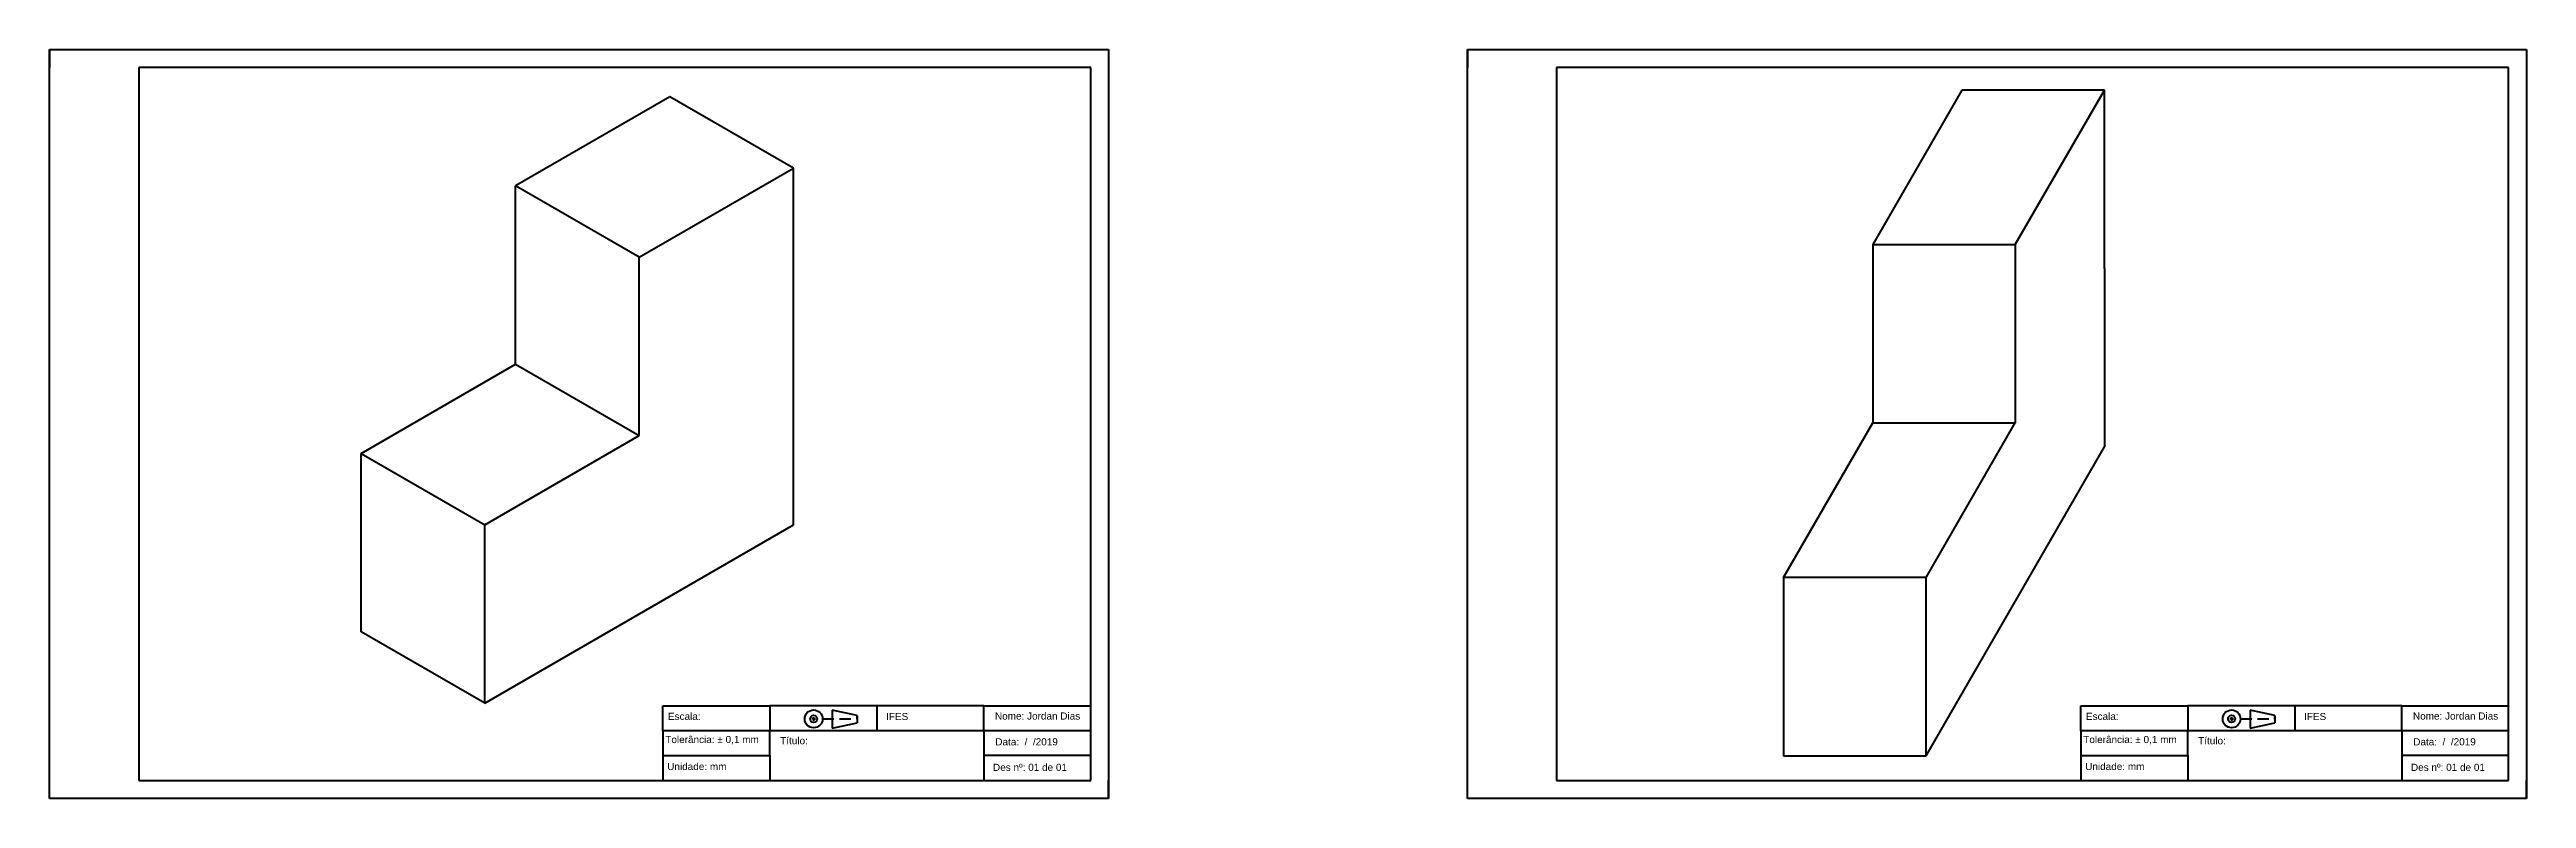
# Model space of a CAD drawing. Header units: millimetres. Extents: x 1304 to 2757, y 1438 to 1648.
# Drawn here: x 1304 to 1999, y 1438 to 1648 of the extents above; entities that cross this region are included whole.
import ezdxf

# ---------------------------------------------------------------- set-up
doc = ezdxf.new("R2010")
doc.units = ezdxf.units.MM
doc.linetypes.add('HIDDEN2', pattern=[4.7625, 3.175, -1.5875])
for name, color, linetype, lineweight in [('Centro', 100, 'Continuous', 100), ('Escondidas', 160, 'HIDDEN2', 50), ('Margem', 10, 'Continuous', 90)]:
    doc.layers.add(name, color=color, linetype=linetype, lineweight=lineweight)
doc.styles.get("Standard").update_dxf_attribs({"font": 'arial.ttf'})

msp = doc.modelspace()

# ---------------------------------------------------------------- linework, layer by layer
at = {"layer": 'Centro'}
for p, q in [((1329.17, 1642.71), (1329.17, 1442.71)), ((1596.17, 1642.71), (1329.17, 1642.71)), ((1596.17, 1442.71), (1596.17, 1642.71)), ((1726.86, 1642.71), (1726.86, 1442.71)), ((1993.86, 1642.71), (1726.86, 1642.71)), ((1993.86, 1442.71), (1993.86, 1642.71)), ((1476.17, 1456.71), (1476.17, 1463.71)), ((1476.17, 1463.71), (1506.17, 1463.71)), ((1566.17, 1463.71), (1506.17, 1463.71)), ((1506.17, 1463.71), (1506.17, 1456.71)), ((1566.17, 1463.71), (1536.17, 1463.71)), ((1536.17, 1463.71), (1536.17, 1456.71)), ((1566.17, 1456.71), (1566.17, 1463.71)), ((1566.17, 1463.71), (1596.17, 1463.71)), ((1873.86, 1456.71), (1873.86, 1463.71)), ((1873.86, 1463.71), (1903.86, 1463.71)), ((1963.86, 1463.71), (1903.86, 1463.71)), ((1903.86, 1463.71), (1903.86, 1456.71)), ((1963.86, 1463.71), (1933.86, 1463.71)), ((1933.86, 1463.71), (1933.86, 1456.71)), ((1963.86, 1456.71), (1963.86, 1463.71)), ((1963.86, 1463.71), (1993.86, 1463.71)), ((1506.17, 1456.71), (1476.17, 1456.71)), ((1476.17, 1456.71), (1476.17, 1449.71)), ((1506.17, 1449.71), (1506.17, 1456.71)), ((1566.17, 1456.71), (1506.17, 1456.71)), ((1596.17, 1456.71), (1566.17, 1456.71)), ((1566.17, 1456.71), (1566.17, 1449.71)), ((1596.17, 1449.71), (1596.17, 1456.71)), ((1903.86, 1456.71), (1873.86, 1456.71)), ((1873.86, 1456.71), (1873.86, 1449.71)), ((1903.86, 1449.71), (1903.86, 1456.71)), ((1963.86, 1456.71), (1903.86, 1456.71)), ((1993.86, 1456.71), (1963.86, 1456.71)), ((1963.86, 1456.71), (1963.86, 1449.71)), ((1993.86, 1449.71), (1993.86, 1456.71)), ((1476.17, 1449.71), (1506.17, 1449.71)), ((1476.17, 1449.71), (1476.17, 1442.71)), ((1506.17, 1449.71), (1506.17, 1442.71)), ((1596.17, 1449.71), (1566.17, 1449.71)), ((1566.17, 1449.71), (1566.17, 1442.71)), ((1596.17, 1442.71), (1596.17, 1449.71)), ((1873.86, 1449.71), (1903.86, 1449.71)), ((1873.86, 1449.71), (1873.86, 1442.71)), ((1903.86, 1449.71), (1903.86, 1442.71)), ((1993.86, 1449.71), (1963.86, 1449.71)), ((1963.86, 1449.71), (1963.86, 1442.71)), ((1993.86, 1442.71), (1993.86, 1449.71)), ((1329.17, 1442.71), (1596.17, 1442.71)), ((1726.86, 1442.71), (1993.86, 1442.71))]:
    msp.add_line(p, q, dxfattribs=at)
at = {"layer": 'Escondidas'}
for p, q in [((1520.97, 1460.02), (1529.17, 1460.02)), ((1918.66, 1460.02), (1926.85, 1460.02))]:
    msp.add_line(p, q, dxfattribs=at)
at = {"layer": 'Margem'}
for p, q in [((1304.17, 1647.71), (1601.17, 1647.71)), ((1304.17, 1437.71), (1304.17, 1647.71)), ((1304.17, 1647.71), (1304.17, 1642.71)), ((1601.17, 1647.71), (1601.17, 1437.71)), ((1601.17, 1647.71), (1601.17, 1642.71)), ((1701.86, 1647.71), (1998.86, 1647.71)), ((1701.86, 1437.71), (1701.86, 1647.71)), ((1701.86, 1647.71), (1701.86, 1642.71)), ((1998.86, 1647.71), (1998.86, 1437.71)), ((1998.86, 1647.71), (1998.86, 1642.71)), ((1478.18, 1634.47), (1434.88, 1609.47)), ((1512.82, 1614.47), (1478.18, 1634.47)), ((1840.5, 1636.3), (1815.5, 1593)), ((1880.5, 1636.3), (1840.5, 1636.3)), ((1855.5, 1593), (1880.5, 1636.3)), ((1880.5, 1586.3), (1880.5, 1636.3)), ((1469.52, 1589.47), (1512.82, 1614.47)), ((1512.82, 1514.47), (1512.82, 1614.47)), ((1469.52, 1589.47), (1434.88, 1609.47)), ((1434.88, 1559.47), (1434.88, 1609.47)), ((1815.5, 1593), (1855.5, 1593)), ((1815.5, 1593), (1815.5, 1543)), ((1855.5, 1593), (1855.5, 1543)), ((1469.52, 1539.47), (1469.52, 1589.47)), ((1880.5, 1586.3), (1880.5, 1536.3)), ((1391.58, 1534.47), (1434.88, 1559.47)), ((1434.88, 1559.47), (1469.52, 1539.47)), ((1790.5, 1499.7), (1815.5, 1543)), ((1815.5, 1543), (1855.5, 1543)), ((1830.5, 1499.7), (1855.5, 1543)), ((1426.22, 1514.47), (1469.52, 1539.47)), ((1830.5, 1449.7), (1880.5, 1536.3)), ((1391.58, 1484.47), (1391.58, 1534.47)), ((1391.58, 1534.47), (1426.22, 1514.47)), ((1426.22, 1464.47), (1426.22, 1514.47)), ((1426.22, 1464.47), (1512.82, 1514.47)), ((1830.5, 1499.7), (1790.5, 1499.7)), ((1790.5, 1499.7), (1790.5, 1449.7)), ((1830.5, 1449.7), (1830.5, 1499.7)), ((1426.22, 1464.47), (1391.58, 1484.47)), ((1518.47, 1460.02), (1517.97, 1460.02)), ((1518.47, 1460.52), (1518.47, 1460.02)), ((1518.47, 1460.02), (1518.47, 1459.52)), ((1518.47, 1460.02), (1518.97, 1460.02)), ((1523.65, 1462.46), (1523.65, 1459.96)), ((1530.65, 1460.96), (1523.65, 1462.46)), ((1523.65, 1459.96), (1523.65, 1457.46)), ((1523.65, 1457.46), (1530.65, 1458.96)), ((1530.65, 1459.96), (1530.65, 1460.96)), ((1530.65, 1460.96), (1530.65, 1458.96)), ((1916.16, 1460.02), (1915.66, 1460.02)), ((1916.16, 1460.52), (1916.16, 1460.02)), ((1916.16, 1460.02), (1916.16, 1459.52)), ((1916.16, 1460.02), (1916.66, 1460.02)), ((1921.33, 1462.46), (1921.33, 1459.96)), ((1928.33, 1460.96), (1921.33, 1462.46)), ((1921.33, 1459.96), (1921.33, 1457.46)), ((1921.33, 1457.46), (1928.33, 1458.96)), ((1928.33, 1459.96), (1928.33, 1460.96)), ((1928.33, 1460.96), (1928.33, 1458.96)), ((1518.47, 1457.02), (1518.47, 1457.02)), ((1916.16, 1457.02), (1916.16, 1457.02)), ((1790.5, 1449.7), (1830.5, 1449.7)), ((1304.17, 1437.71), (1304.17, 1442.71)), ((1601.17, 1437.71), (1601.17, 1442.71)), ((1701.86, 1437.71), (1701.86, 1442.71)), ((1998.86, 1437.71), (1998.86, 1442.71)), ((1601.17, 1437.71), (1304.17, 1437.71)), ((1998.86, 1437.71), (1701.86, 1437.71))]:
    msp.add_line(p, q, dxfattribs=at)
for centre, radius in [((1518.47, 1460.02), 2.5), ((1518.47, 1460.02), 1), ((1916.16, 1460.02), 2.5), ((1916.16, 1460.02), 1)]:
    msp.add_circle(centre, radius, dxfattribs=at)

# ---------------------------------------------------------------- texts
at = {"layer": 'Margem', "char_height": 2, "attachment_point": 1}
for s, insert in [('Escala:', (1477.62, 1461.74)), ('IFES', (1538.8, 1461.69)), ('Nome: Jordan Dias', (1569.33, 1461.83)), ('Escala:', (1875.31, 1461.74)), ('IFES', (1936.49, 1461.69)), ('Nome: Jordan Dias', (1967.02, 1461.83)), ('Título:', (1509.1, 1454.9)), ('Data:  /  /2019', (1569.42, 1454.6)), ('Título:', (1906.79, 1454.9)), ('Data:  /  /2019', (1967.1, 1454.6)), ('Unidade: mm', (1477.41, 1447.68)), ('Des nº: 01 de 01', (1568.78, 1447.44)), ('Unidade: mm', (1875.1, 1447.68)), ('Des nº: 01 de 01', (1966.47, 1447.44))]:
    msp.add_mtext(s, dxfattribs=dict(at, insert=insert))
at = {"layer": 'Margem', "char_height": 2, "width": 32.5779, "attachment_point": 1}
for insert in [(1476.87, 1455.24), (1874.56, 1455.24)]:
    msp.add_mtext('\\pt0;Tolerância: ± 0,1 mm', dxfattribs=dict(at, insert=insert))

doc.saveas('drawing.dxf')
